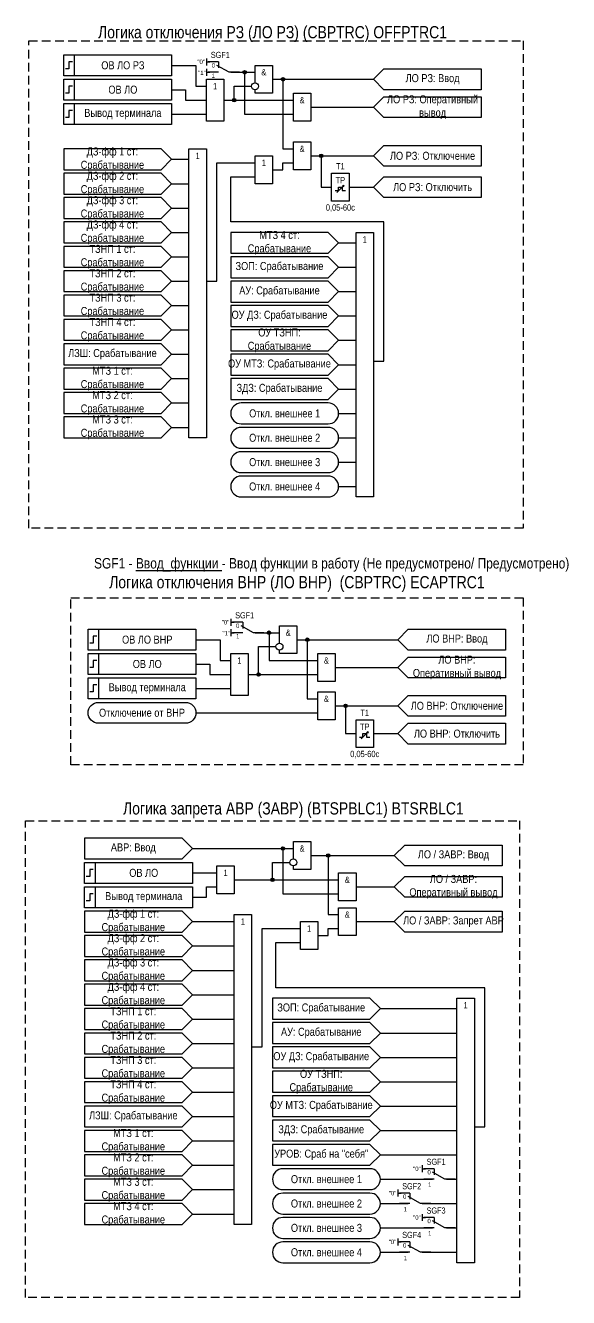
# Model space of a CAD drawing. Header units: millimetres. Extents: x -47 to 538, y 0 to 491.
# Drawn here: x 382 to 538.1, y 104 to 469.5 of the extents above; entities that cross this region are included whole.
import ezdxf
from ezdxf.enums import TextEntityAlignment as Align

# ---------------------------------------------------------------- set-up
doc = ezdxf.new("R2010")
doc.units = ezdxf.units.MM
doc.linetypes.add('штриховая2', pattern=[0.375, 0.25, -0.125])
doc.layers.add('TEXT', color=7, linetype='Continuous', lineweight=25)
doc.layers.add('Основная', color=7, linetype='Continuous')
doc.styles.add('2.5_Gost_RD', font='ARIALN.TTF', dxfattribs={"height": 2.5})
doc.styles.add('3.5_Gost_RD', font='ARIALN.TTF', dxfattribs={"height": 3.5})
doc.styles.add('Вывод', font='ARIALN.TTF', dxfattribs={"height": 2.5})
doc.styles.add('Компонент', font='ARIALN.TTF', dxfattribs={"height": 3.5})

# ---------------------------------------------------------------- blocks, each defined once
blk = doc.blocks.new('Точка')
at = {"ltscale": 100}
h = blk.add_hatch(color=256, dxfattribs=at)
h.dxf.hatch_style = 1
edge = h.paths.add_edge_path()
edge.add_arc((0, 0), 0.5, 0, 360)
blk.add_circle((0, 0), 0.5, dxfattribs=at)
blk = doc.blocks.new('*U958')
at = {"layer": 'Основная', "color": 0}
blk.add_line((0, 0), (7, 4), dxfattribs=at)
at = {"layer": 'Основная', "ltscale": 0.35}
blk.add_line((6, 6), (6, 2.5), dxfattribs=at)
blk = doc.blocks.new('*U1047')
at = {"layer": 'Основная', "color": 0}
for p, q in [((-3, 6), (-9, 6)), ((-3, 0), (-9, 0)), ((9, 0), (3, 0))]:
    blk.add_line(p, q, dxfattribs=at)
at = {"layer": 'Основная', "ltscale": 0.25, "xscale": -1}
blk.add_blockref('*U958', (3, 0), dxfattribs=at)
at = {"layer": 'Основная'}
for tag, height, style, p in [('ОУ', 3.5, 'Компонент', (-2, 10)), ('В1', 2.5, 'Вывод', (-13, 6)), ('В2', 2.5, 'Вывод', (-6, 4)), ('В3', 2.5, 'Вывод', (-6, -2))]:
    blk.add_attdef(tag, text='', height=height, dxfattribs=dict(at, style=style)).set_placement(p, align=Align.MIDDLE_CENTER)
blk = doc.blocks.new('*U1048')
at = {"layer": 'Основная', "color": 0}
for p, q in [((-3, 6), (-9, 6)), ((-3, 0), (-9, 0)), ((9, 0), (3, 0))]:
    blk.add_line(p, q, dxfattribs=at)
at = {"layer": 'Основная', "ltscale": 0.25, "xscale": -1}
blk.add_blockref('*U958', (3, 0), dxfattribs=at)
at = {"layer": 'Основная'}
for tag, height, style, p in [('ОУ', 3.5, 'Компонент', (-2, 10)), ('В1', 2.5, 'Вывод', (-13, 6)), ('В2', 2.5, 'Вывод', (-6, 4)), ('В3', 2.5, 'Вывод', (-6, 4))]:
    blk.add_attdef(tag, text='', height=height, dxfattribs=dict(at, style=style)).set_placement(p, align=Align.MIDDLE_CENTER)
blk = doc.blocks.new('*U1049')
at = {"layer": 'Основная', "color": 0}
for p, q in [((-3, 6), (-9, 6)), ((-3, 0), (-9, 0)), ((9, 0), (3, 0))]:
    blk.add_line(p, q, dxfattribs=at)
at = {"layer": 'Основная', "ltscale": 0.25, "xscale": -1}
blk.add_blockref('*U958', (3, 0), dxfattribs=at)
at = {"layer": 'Основная'}
for tag, height, style, p in [('ОУ', 3.5, 'Компонент', (-2, 10)), ('В1', 2.5, 'Вывод', (-13, 6)), ('В2', 2.5, 'Вывод', (-6, 4)), ('В3', 2.5, 'Вывод', (-6, 4))]:
    blk.add_attdef(tag, text='', height=height, dxfattribs=dict(at, style=style)).set_placement(p, align=Align.MIDDLE_CENTER)

msp = doc.modelspace()

# ---------------------------------------------------------------- linework, layer by layer
at = {"ltscale": 100}
for p, q in [((434, 460), (434, 458)), ((434, 459), (435, 459)), ((434, 457), (434, 455)), ((434, 456), (435, 456)), ((471.5, 421.5), (473.5, 423.5)), ((473.5, 423.5), (472.99, 423.25)), ((473.5, 423.5), (473.26, 423.02)), ((441, 299), (441, 297)), ((441, 298), (442, 298)), ((441, 296), (441, 294)), ((441, 295), (442, 295)), ((478.5, 264.5), (480.5, 266.5)), ((480.5, 266.5), (479.99, 266.25)), ((480.5, 266.5), (480.26, 266.02)), ((496, 142), (496, 140)), ((496, 141), (497, 141)), ((489, 135), (489, 133)), ((489, 134), (490, 134)), ((496, 128), (496, 126)), ((496, 127), (497, 127)), ((489, 121), (489, 119)), ((489, 120), (490, 120))]:
    msp.add_line(p, q, dxfattribs=at)
at = {"linetype": 'штриховая2', "ltscale": 10}
for points in [[(383, 465), (525, 465), (525, 325), (383, 325)], [(395, 305), (525, 305), (525, 257), (395, 257)], [(382, 241), (524, 241), (524, 104), (382, 104)]]:
    msp.add_lwpolyline(points, close=True, dxfattribs=at)
at = {"ltscale": 100}
for points in [[(393, 461), (424, 461), (424, 455), (393, 455)], [(393, 461), (396, 461), (396, 455), (393, 455)], [(393, 454), (396, 454), (396, 448), (393, 448)], [(393, 454), (424, 454), (424, 448), (393, 448)], [(434, 454), (439, 454), (439, 442), (434, 442)], [(459, 450), (464, 450), (464, 442), (459, 442)], [(393, 447), (396, 447), (396, 441), (393, 441)], [(393, 447), (424, 447), (424, 441), (393, 441)], [(459, 436), (464, 436), (464, 428), (459, 428)], [(448, 432), (453, 432), (453, 424), (448, 424)], [(470, 427), (475, 427), (475, 419), (470, 419)], [(400, 296), (431, 296), (431, 290), (400, 290)], [(400, 296), (403, 296), (403, 290), (400, 290)], [(400, 289), (403, 289), (403, 283), (400, 283)], [(400, 289), (431, 289), (431, 283), (400, 283)], [(441, 289), (446, 289), (446, 277), (441, 277)], [(466, 289), (471, 289), (471, 281), (466, 281)], [(400, 282), (403, 282), (403, 276), (400, 276)], [(400, 282), (431, 282), (431, 276), (400, 276)], [(466, 278), (471, 278), (471, 270), (466, 270)], [(477, 270), (482, 270), (482, 262), (477, 262)], [(399, 229), (402, 229), (402, 223), (399, 223)], [(399, 229), (430, 229), (430, 223), (399, 223)], [(437, 228), (442, 228), (442, 220), (437, 220)], [(472, 226), (477, 226), (477, 218), (472, 218)], [(399, 222), (402, 222), (402, 216), (399, 216)], [(399, 222), (430, 222), (430, 216), (399, 216)], [(472, 216), (477, 216), (477, 208), (472, 208)], [(461, 212), (466, 212), (466, 204), (461, 204)]]:
    msp.add_lwpolyline(points, close=True, dxfattribs=at)
at = {"lineweight": 30, "ltscale": 100}
for points in [[(395.5, 459), (394.5, 459), (394.5, 457), (393.5, 457)], [(395.5, 452), (394.5, 452), (394.5, 450), (393.5, 450)], [(395.5, 445), (394.5, 445), (394.5, 443), (393.5, 443)], [(402.5, 294), (401.5, 294), (401.5, 292), (400.5, 292)], [(402.5, 287), (401.5, 287), (401.5, 285), (400.5, 285)], [(402.5, 280), (401.5, 280), (401.5, 278), (400.5, 278)], [(401.5, 227), (400.5, 227), (400.5, 225), (399.5, 225)], [(401.5, 220), (400.5, 220), (400.5, 218), (399.5, 218)]]:
    msp.add_lwpolyline(points, dxfattribs=at)
at = {"ltscale": 100}
for points in [[(424, 458), (431, 458), (431, 452), (434, 452)], [(448, 453), (448, 458), (453, 458), (453, 450), (448, 450), (448, 451)], [(482, 454), (485, 457), (513, 457), (513, 451), (485, 451), (482, 454)], [(441, 456), (448, 456)], [(441, 456), (445, 456), (445, 444), (459, 444)], [(453, 454), (482, 454)], [(453, 454), (456, 454), (456, 434), (459, 434)], [(424, 451), (428, 451), (428, 448), (434, 448)], [(439, 448), (442, 448), (442, 452), (447, 452)], [(439, 448), (459, 448)], [(464, 446), (482, 446)], [(482, 446), (485, 449), (513, 449), (513, 443), (485, 443), (482, 446)], [(424, 444), (434, 444)], [(482, 432), (485, 435), (513, 435), (513, 429), (485, 429), (482, 432)], [(424, 431), (421, 434), (393, 434), (393, 428), (421, 428), (424, 431)], [(429, 383), (429, 434), (434, 434), (434, 351), (429, 351), (429, 383)], [(464, 432), (482, 432)], [(464, 432), (467, 432), (467, 423), (470, 423)], [(424, 431), (429, 431)], [(434, 396), (437, 396), (437, 430), (448, 430)], [(453, 428), (456, 428), (456, 430), (459, 430)], [(424, 424), (421, 427), (393, 427), (393, 421), (421, 421), (424, 424)], [(424, 424), (429, 424)], [(482, 373), (485, 373), (485, 413), (441, 413), (441, 426), (448, 426)], [(482, 423), (485, 426), (513, 426), (513, 420), (485, 420), (482, 423)], [(475, 423), (482, 423)], [(424, 417), (421, 420), (393, 420), (393, 414), (421, 414), (424, 417)], [(424, 417), (429, 417)], [(424, 410), (421, 413), (393, 413), (393, 407), (421, 407), (424, 410)], [(424, 410), (429, 410)], [(472, 407), (469, 410), (441, 410), (441, 404), (469, 404), (472, 407)], [(477, 359), (477, 410), (482, 410), (482, 334), (477, 334), (477, 359)], [(424, 403), (421, 406), (393, 406), (393, 400), (421, 400), (424, 403)], [(472, 407), (477, 407)], [(424, 403), (429, 403)], [(472, 400), (469, 403), (441, 403), (441, 397), (469, 397), (472, 400)], [(424, 396), (421, 399), (393, 399), (393, 393), (421, 393), (424, 396)], [(472, 400), (477, 400)], [(424, 396), (429, 396)], [(472, 393), (469, 396), (441, 396), (441, 390), (469, 390), (472, 393)], [(424, 389), (421, 392), (393, 392), (393, 386), (421, 386), (424, 389)], [(472, 393), (477, 393)], [(424, 389), (429, 389)], [(472, 386), (469, 389), (441, 389), (441, 383), (469, 383), (472, 386)], [(424, 382), (421, 385), (393, 385), (393, 379), (421, 379), (424, 382)], [(472, 386), (477, 386)], [(424, 382), (429, 382)], [(472, 379), (469, 382), (441, 382), (441, 376), (469, 376), (472, 379)], [(424, 375), (421, 378), (393, 378), (393, 372), (421, 372), (424, 375)], [(472, 379), (477, 379)], [(424, 375), (429, 375)], [(472, 372), (469, 375), (441, 375), (441, 369), (469, 369), (472, 372)], [(424, 368), (421, 371), (393, 371), (393, 365), (421, 365), (424, 368)], [(472, 372), (477, 372)], [(424, 368), (429, 368)], [(472, 365), (469, 368), (441, 368), (441, 362), (469, 362), (472, 365)], [(424, 361), (421, 364), (393, 364), (393, 358), (421, 358), (424, 361)], [(472, 365), (477, 365)], [(424, 361), (429, 361)], [(424, 354), (421, 357), (393, 357), (393, 351), (421, 351), (424, 354)], [(472, 358), (477, 358)], [(424, 354), (429, 354)], [(472, 351), (477, 351)], [(472, 344), (477, 344)], [(472, 337), (477, 337)], [(455, 292), (455, 297), (460, 297), (460, 289), (455, 289), (455, 290)], [(431, 293), (438, 293), (438, 287), (441, 287)], [(448, 295), (455, 295)], [(448, 295), (452, 295), (452, 287), (466, 287)], [(460, 293), (489, 293)], [(460, 293), (463, 293), (463, 276), (466, 276)], [(489, 293), (492, 296), (520, 296), (520, 290), (492, 290), (489, 293)], [(446, 283), (449, 283), (449, 291), (454, 291)], [(431, 286), (435, 286), (435, 283), (441, 283)], [(489, 285), (492, 288), (520, 288), (520, 282), (492, 282), (489, 285)], [(446, 283), (466, 283)], [(471, 285), (489, 285)], [(431, 279), (441, 279)], [(489, 274), (492, 277), (520, 277), (520, 271), (492, 271), (489, 274)], [(431, 272), (466, 272)], [(471, 274), (489, 274)], [(471, 274), (474, 274), (474, 266), (477, 266)], [(489, 266), (492, 269), (520, 269), (520, 263), (492, 263), (489, 266)], [(482, 266), (489, 266)], [(430, 233), (427, 236), (399, 236), (399, 230), (427, 230), (430, 233)], [(459, 230), (459, 235), (464, 235), (464, 227), (459, 227), (459, 228)], [(488, 231), (491, 234), (519, 234), (519, 228), (491, 228), (488, 231)], [(430, 233), (459, 233)], [(430, 233), (456, 233), (456, 220), (472, 220)], [(464, 231), (488, 231)], [(464, 231), (469, 231), (469, 214), (472, 214)], [(442, 224), (453, 224), (453, 229), (458, 229)], [(430, 226), (437, 226)], [(442, 224), (472, 224)], [(488, 222), (491, 225), (519, 225), (519, 219), (491, 219), (488, 222)], [(430, 219), (434, 219), (434, 222), (437, 222)], [(477, 222), (488, 222)], [(430, 212), (427, 215), (399, 215), (399, 209), (427, 209), (430, 212)], [(430, 212), (442, 212)], [(442, 163), (442, 214), (447, 214), (447, 125), (442, 125), (442, 163)], [(477, 212), (488, 212)], [(488, 212), (491, 215), (519, 215), (519, 209), (491, 209), (488, 212)], [(447, 176), (450, 176), (450, 210), (461, 210)], [(466, 208), (469, 208), (469, 210), (472, 210)], [(430, 205), (427, 208), (399, 208), (399, 202), (427, 202), (430, 205)], [(430, 205), (442, 205)], [(511, 153), (514, 153), (514, 193), (454, 193), (454, 206), (461, 206)], [(430, 198), (427, 201), (399, 201), (399, 195), (427, 195), (430, 198)], [(430, 198), (442, 198)], [(430, 191), (427, 194), (399, 194), (399, 188), (427, 188), (430, 191)], [(430, 191), (442, 191)], [(430, 184), (427, 187), (399, 187), (399, 181), (427, 181), (430, 184)], [(484, 187), (481, 190), (453, 190), (453, 184), (481, 184), (484, 187)], [(484, 187), (506, 187)], [(506, 139), (506, 190), (511, 190), (511, 114), (506, 114), (506, 139)], [(430, 184), (442, 184)], [(484, 180), (481, 183), (453, 183), (453, 177), (481, 177), (484, 180)], [(430, 177), (427, 180), (399, 180), (399, 174), (427, 174), (430, 177)], [(484, 180), (506, 180)], [(430, 177), (442, 177)], [(484, 173), (481, 176), (453, 176), (453, 170), (481, 170), (484, 173)], [(430, 170), (427, 173), (399, 173), (399, 167), (427, 167), (430, 170)], [(484, 173), (506, 173)], [(430, 170), (442, 170)], [(484, 166), (481, 169), (453, 169), (453, 163), (481, 163), (484, 166)], [(430, 163), (427, 166), (399, 166), (399, 160), (427, 160), (430, 163)], [(484, 166), (506, 166)], [(430, 163), (442, 163)], [(484, 159), (481, 162), (453, 162), (453, 156), (481, 156), (484, 159)], [(430, 156), (427, 159), (399, 159), (399, 153), (427, 153), (430, 156)], [(484, 159), (506, 159)], [(430, 156), (442, 156)], [(484, 152), (481, 155), (453, 155), (453, 149), (481, 149), (484, 152)], [(430, 149), (427, 152), (399, 152), (399, 146), (427, 146), (430, 149)], [(484, 152), (506, 152)], [(430, 149), (442, 149)], [(484, 145), (481, 148), (453, 148), (453, 142), (481, 142), (484, 145)], [(430, 142), (427, 145), (399, 145), (399, 139), (427, 139), (430, 142)], [(484, 145), (506, 145)], [(430, 142), (442, 142)], [(430, 135), (427, 138), (399, 138), (399, 132), (427, 132), (430, 135)], [(484, 138), (499, 138)], [(503, 138), (506, 138)], [(430, 135), (442, 135)], [(430, 128), (427, 131), (399, 131), (399, 125), (427, 125), (430, 128)], [(430, 128), (442, 128)], [(484, 131), (492, 131)], [(496, 131), (506, 131)], [(484, 124), (499, 124)], [(503, 124), (506, 124)], [(484, 117), (492, 117)], [(496, 117), (506, 117)]]:
    msp.add_lwpolyline(points, dxfattribs=at)
at = {"color": 7, "ltscale": 100}
for points in [[(471, 422), (472, 422), (472, 423), (473, 423), (473, 422), (474, 422)], [(478, 265), (479, 265), (479, 266), (480, 266), (480, 265), (481, 265)]]:
    msp.add_lwpolyline(points, dxfattribs=at)
at = {"ltscale": 100}
for points in [[(444, 355), (469, 355, 1), (469, 361), (444, 361, 1)], [(444, 348), (469, 348, 1), (469, 354), (444, 354, 1)], [(444, 341), (469, 341, 1), (469, 347), (444, 347, 1)], [(444, 334), (469, 334, 1), (469, 340), (444, 340, 1)], [(403, 269, -1), (403, 275), (428, 275, -1), (428, 269)], [(456, 135), (481, 135, 1), (481, 141), (456, 141, 1)], [(456, 128), (481, 128, 1), (481, 134), (456, 134, 1)], [(456, 121), (481, 121, 1), (481, 127), (456, 127, 1)], [(456, 114), (481, 114, 1), (481, 120), (456, 120, 1)]]:
    msp.add_lwpolyline(points, format="xyb", close=True, dxfattribs=at)
for centre in [(448, 452), (455, 291), (459, 229)]:
    msp.add_circle(centre, 1)

# ---------------------------------------------------------------- block references
for p in [(445, 456), (456, 454), (442, 448), (467, 432), (452, 295), (463, 293), (449, 283), (474, 274), (456, 233), (469, 231), (453, 224)]:
    msp.add_blockref('Точка', p, dxfattribs=at)
at = {"layer": 'Основная', "ltscale": 0.25, "xscale": 0.5, "yscale": 0.5, "zscale": 0.5}
for p in [(439, 456), (446, 295)]:
    msp.add_blockref('*U1047', p, dxfattribs=at).add_auto_attribs({'ОУ': 'SGF1', 'В1': '"0"', 'В2': '0', 'В3': '1'})
at = {"layer": 'Основная', "ltscale": 0.25}
ref = msp.add_blockref('*U1049', (501, 138), dxfattribs=dict(at, xscale=0.5, yscale=0.5, zscale=0.5))
ref.add_attrib('ОУ', 'SGF1', dxfattribs={"height": 1.75, "style": 'Компонент'}).set_placement((500, 143), align=Align.MIDDLE_CENTER)
ref.add_attrib('В1', '"0"', dxfattribs={"height": 1.25, "style": 'Вывод'}).set_placement((494.5, 141), align=Align.MIDDLE_CENTER)
ref.add_attrib('В2', '0', dxfattribs={"height": 1.25, "style": 'Вывод'}).set_placement((498, 140), align=Align.MIDDLE_CENTER)
ref = msp.add_blockref('*U1048', (494, 131), dxfattribs=dict(at, xscale=0.5, yscale=0.5, zscale=0.5))
ref.add_attrib('ОУ', 'SGF2', dxfattribs={"height": 1.75, "style": 'Компонент'}).set_placement((493, 136), align=Align.MIDDLE_CENTER)
ref.add_attrib('В1', '"0"', dxfattribs={"height": 1.25, "style": 'Вывод'}).set_placement((487.5, 134), align=Align.MIDDLE_CENTER)
ref.add_attrib('В2', '0', dxfattribs={"height": 1.25, "style": 'Вывод'}).set_placement((491, 133), align=Align.MIDDLE_CENTER)
ref = msp.add_blockref('*U1049', (501, 124), dxfattribs=dict(at, xscale=0.5, yscale=0.5, zscale=0.5))
ref.add_attrib('ОУ', 'SGF3', dxfattribs={"height": 1.75, "style": 'Компонент'}).set_placement((500, 129), align=Align.MIDDLE_CENTER)
ref.add_attrib('В1', '"0"', dxfattribs={"height": 1.25, "style": 'Вывод'}).set_placement((494.5, 127), align=Align.MIDDLE_CENTER)
ref.add_attrib('В2', '0', dxfattribs={"height": 1.25, "style": 'Вывод'}).set_placement((498, 126), align=Align.MIDDLE_CENTER)
ref = msp.add_blockref('*U1048', (494, 117), dxfattribs=dict(at, xscale=0.5, yscale=0.5, zscale=0.5))
ref.add_attrib('ОУ', 'SGF4', dxfattribs={"height": 1.75, "style": 'Компонент'}).set_placement((493, 122), align=Align.MIDDLE_CENTER)
ref.add_attrib('В1', '"0"', dxfattribs={"height": 1.25, "style": 'Вывод'}).set_placement((487.5, 120), align=Align.MIDDLE_CENTER)
ref.add_attrib('В2', '0', dxfattribs={"height": 1.25, "style": 'Вывод'}).set_placement((491, 119), align=Align.MIDDLE_CENTER)

# ---------------------------------------------------------------- texts
at = {"color": 30, "ltscale": 100, "attachment_point": 5, "style": '3.5_Gost_RD'}
for s, insert, char_height, width in [('Логика отключения РЗ (ЛО РЗ) (CBPTRC) {\\C6;OFFPTRC1}', (453, 467), 3.5, 130), ('SGF1 - {\\LВвод_функции} - Ввод функции в работу (Не предусмотрено/ Предусмотрено)', (470, 314.5), 3, 150), ('Логика отключения ВНР (ЛО ВНР)  (CBPTRC) {\\C6;ECAPTRC1}', (460, 309), 3.5, 130), ('Логика запрета АВР (ЗАВР) (BTSPBLC1) {\\C6;BTSRBLC1}', (459, 244), 3.5, 130)]:
    msp.add_mtext(s, dxfattribs=dict(at, insert=insert, char_height=char_height, width=width))
at = {"ltscale": 100, "char_height": 1.8, "width": 5, "attachment_point": 5, "style": '2.5_Gost_RD'}
for s, insert in [('&', (450.5, 456)), ('1', (436.5, 452)), ('&', (461.5, 448)), ('&', (461.5, 434)), ('1', (431.5, 432)), ('1', (450.5, 430)), ('T1', (472.5, 429)), ('TP', (472.5, 425)), ('0,05-60с', (472.5, 417)), ('1', (479.5, 408)), ('&', (457.5, 295)), ('1', (443.5, 287)), ('&', (468.5, 287)), ('&', (468.5, 276)), ('T1', (479.5, 272)), ('TP', (479.5, 268)), ('0,05-60с', (479.5, 260)), ('&', (461.5, 233)), ('1', (439.5, 226)), ('&', (474.5, 224)), ('1', (444.5, 212)), ('&', (474.5, 214)), ('1', (463.5, 210)), ('1', (508.5, 188))]:
    msp.add_mtext(s, dxfattribs=dict(at, insert=insert))
at = {"ltscale": 100, "char_height": 1.25, "attachment_point": 1, "style": '3.5_Gost_RD'}
for s, insert in [('"1"', (431.65, 456.5)), ('"1"', (438.64, 295.5)), ('1', (497.71, 137.08)), ('1', (490.68, 130)), ('1', (490.73, 129.98)), ('1', (497.71, 123.08)), ('1', (490.73, 115.98))]:
    msp.add_mtext_dynamic_manual_height_columns(s, width=2, gutter_width=17.5, heights=[0], dxfattribs=dict(at, insert=insert))
at = {"layer": 'TEXT', "ltscale": 100, "char_height": 2.3, "attachment_point": 5, "style": '2.5_Gost_RD'}
for s, insert, width in [('ОВ ЛО РЗ', (410, 458), 28), ('ЛО РЗ: Ввод', (499, 454), 28), ('ОВ ЛО', (410, 451), 28), ('ЛО РЗ: Оперативный вывод', (499, 446), 28), ('Вывод терминала', (410, 444), 28), ('ДЗ-фф 1 ст: Срабатывание', (407, 431), 28), ('ЛО РЗ: Отключение', (499, 432), 28), ('ДЗ-фф 2 ст: Срабатывание', (407, 424), 28), ('ЛО РЗ: Отключить', (499, 423), 28), ('ДЗ-фф 3 ст: Срабатывание', (407, 417), 28), ('ДЗ-фф 4 ст: Срабатывание', (407, 410), 28), ('\\A1;МТЗ 4 ст: Срабатывание', (455, 407), 28), ('\\A1;ТЗНП 1 ст: {\\A0;Срабатывание}', (407, 403), 28), ('\\A1;ТЗНП 2 ст: {\\A0;Срабатывание}', (407, 396), 28), ('ЗОП: Срабатывание', (455, 400), 28), ('\\A1;ТЗНП 3 ст: {\\A0;Срабатывание}', (407, 389), 28), ('АУ: Срабатывание', (455, 393), 28), ('ОУ ДЗ: Срабатывание ', (455, 386), 28), ('\\A1;ТЗНП 4 ст: {\\A0;Срабатывание}', (407, 382), 28), ('ОУ ТЗНП: Срабатывание ', (455, 379), 28), ('ЛЗШ: Срабатывание', (407, 375), 28), ('ОУ МТЗ: Срабатывание ', (455, 372), 28), ('\\A1;МТЗ 1 ст: Срабатывание', (407, 368), 28), ('ЗДЗ: Срабатывание ', (455, 365), 28), ('\\A1;МТЗ 2 ст: Срабатывание', (407, 361), 28), ('Откл. внешнее 1', (456.5, 358), 31), ('\\A1;МТЗ 3 ст: Срабатывание', (407, 354), 28), ('Откл. внешнее 2', (456.5, 351), 31), ('Откл. внешнее 3', (456.5, 344), 31), ('Откл. внешнее 4', (456.5, 337), 31), ('ОВ ЛО ВНР', (417, 293), 28), ('ЛО ВНР: Ввод', (506, 293), 28), ('ОВ ЛО', (417, 286), 28), ('ЛО ВНР: \\PОперативный вывод', (506, 285), 28), ('Вывод терминала', (417, 279), 28), ('ЛО ВНР: Отключение', (506, 274), 28), ('Отключение от ВНР', (415.5, 272), 31), ('ЛО ВНР: Отключить', (506, 266), 28), ('АВР: Ввод', (413, 233), 28), ('ЛО / ЗАВР: Ввод', (505, 231), 28), ('ОВ ЛО', (416, 226), 28), ('ЛО / ЗАВР: Оперативный вывод', (505, 222), 28), ('Вывод терминала', (416, 219), 28), ('ДЗ-фф 1 ст: Срабатывание', (413, 212), 28), ('ЛО / ЗАВР: Запрет АВР', (505, 212), 28), ('ДЗ-фф 2 ст: Срабатывание', (413, 205), 28), ('ДЗ-фф 3 ст: Срабатывание', (413, 198), 28), ('ДЗ-фф 4 ст: Срабатывание', (413, 191), 28), ('\\A1;ТЗНП 1 ст: {\\A0;Срабатывание}', (413, 184), 28), ('ЗОП: Срабатывание', (467, 187), 28), ('\\A1;ТЗНП 2 ст: {\\A0;Срабатывание}', (413, 177), 28), ('АУ: Срабатывание', (467, 180), 28), ('\\A1;ТЗНП 3 ст: {\\A0;Срабатывание}', (413, 170), 28), ('ОУ ДЗ: Срабатывание ', (467, 173), 28), ('ОУ ТЗНП: Срабатывание ', (467, 166), 28), ('\\A1;ТЗНП 4 ст: {\\A0;Срабатывание}', (413, 163), 28), ('ЛЗШ: Срабатывание', (413, 156), 28), ('ОУ МТЗ: Срабатывание ', (467, 159), 28), ('ЗДЗ: Срабатывание ', (467, 152), 28), ('\\A1;МТЗ 1 ст: Срабатывание', (413, 149), 28), ('УРОВ: Сраб на "себя"', (467, 145), 28), ('\\A1;МТЗ 2 ст: Срабатывание', (413, 142), 28), ('Откл. внешнее 1', (468.5, 138), 31), ('\\A1;МТЗ 3 ст: Срабатывание', (413, 135), 28), ('Откл. внешнее 2', (468.5, 131), 31), ('\\A1;МТЗ 4 ст: Срабатывание', (413, 128), 28), ('Откл. внешнее 3', (468.5, 124), 31), ('Откл. внешнее 4', (468.5, 117), 31)]:
    msp.add_mtext(s, dxfattribs=dict(at, insert=insert, width=width))

doc.saveas('drawing.dxf')
